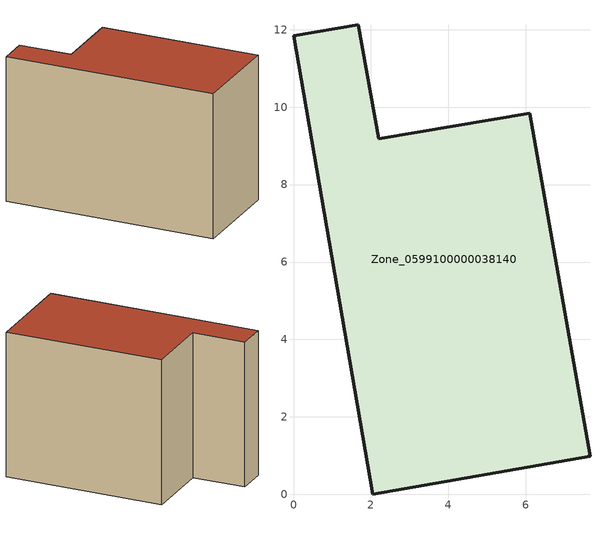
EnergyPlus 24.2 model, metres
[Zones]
Zone_0599100000038140
 floor ground (C_G): 2.05,0 0,11.84 1.68,12.13 2.2,9.18 6.11,9.85 7.66,0.98 z0
 wall outside (C_F): 2.05,0 7.66,0.98 6.11,9.85 2.2,9.18 1.68,12.13 0,11.84 2.05,0 z0:8.3
 roof outside (C_R): 0,11.84 2.05,0 7.66,0.98 6.11,9.85 2.2,9.18 1.68,12.13 z8.3
[BUILDING]
Pand.0599100000038140: North Axis=0; Terrain=City; Loads Convergence Tolerance Value=0.04; Temperature Convergence Tolerance Value=0.4; Solar Distribution=FullExterior; Maximum Number of Warmup Days=25; Minimum Number of Warmup Days=1
[Site:Location]
Rotterdam.The.Hague.AP_ZH_NLD Design_Conditions: Latitude=51.96; Longitude=4.45; Time Zone=1; Elevation=-4.5
[SITE:GROUNDTEMPERATURE:BUILDINGSURFACE]
18, 18, 18, 18, 18, 18, 18, 18, 18, 18, 18, 18
[MATERIAL] Thermal Absorptance=0.9; Solar Absorptance=0.7; Visible Absorptance=0.7
Name | Roughness | Thickness | Conductivity | Density | Specific Heat
G.TC.1992-2005 | MediumSmooth | 0.15 | 0.06 | 540 | 1210
F.TC.1992-2005 | Rough | 0.3 | 0.12 | 1920 | 840
R.TC.1992-2005 | MediumRough | 0.2 | 0.08 | 1500 | 1000
[CONSTRUCTION]
C_G: G.TC.1992-2005
C_F: F.TC.1992-2005
C_R: R.TC.1992-2005
[ZONE]
Zone_0599100000038140: Type=1; Multiplier=1; Ceiling Height=Autocalculate; Volume=Autocalculate; Floor Area=autocalculate; Part of Total Floor Area=Yes
[ZONEINFILTRATION:DESIGNFLOWRATE]
Infil_Zone_0599100000038140: Zone or ZoneList or Space or SpaceList=Zone_0599100000038140; Schedule=AlwaysOn; Design Flow Rate Calculation Method=Flow/Area; Flow Rate per Floor Area=0.0015; Constant Term Coefficient=1; Temperature Term Coefficient=0; Velocity Term Coefficient=0; Velocity Squared Term Coefficient=0
[HVACTEMPLATE:ZONE:IDEALLOADSAIRSYSTEM]
Zone_0599100000038140: Maximum Heating Supply Air Temperature=50; Minimum Cooling Supply Air Temperature=13; Maximum Heating Supply Air Humidity Ratio=0.0156; Minimum Cooling Supply Air Humidity Ratio=0.0077; Heating Limit=NoLimit; Cooling Limit=NoLimit; Dehumidification Control Type=ConstantSensibleHeatRatio; Cooling Sensible Heat Ratio=0.7; Dehumidification Setpoint=60; Humidification Control Type=None; Humidification Setpoint=30; Outdoor Air Method=None; Outdoor Air Flow Rate per Person=0.00944; Outdoor Air Flow Rate per Zone Floor Area=0; Outdoor Air Flow Rate per Zone=0; Demand Controlled Ventilation Type=None; Outdoor Air Economizer Type=NoEconomizer; Heat Recovery Type=None; Sensible Heat Recovery Effectiveness=0.7; Latent Heat Recovery Effectiveness=0.65
[ZONECONTROL:THERMOSTAT]
ThermostatControl_Zone_0599100000038140: Zone or ZoneList=Zone_0599100000038140; Control Type Schedule=DualSetpointControlType; Control 1=Thermostat_Zone_0599100000038140; Temperature Difference Between Cutout And Setpoint=0
[THERMOSTATSETPOINT:DUALSETPOINT]
Thermostat_Zone_0599100000038140: Heating Setpoint Temperature Schedule=HeatingSetpoint_Zone_0599100000038140; Cooling Setpoint Temperature Schedule=CoolingSetpoint_Zone_0599100000038140
[SCHEDULE:COMPACT]
HeatingSetpoint_Zone_0599100000038140: Through: 12/31, For: AllDays, Until: 24:00, 21
CoolingSetpoint_Zone_0599100000038140: Through: 12/31, For: AllDays, Until: 24:00, 24
DualSetpointControlType: Through: 12/31, For: AllDays, Until: 24:00, 4
AlwaysOn: Through: 12/31, For: AllDays, Until: 24:00, 1
